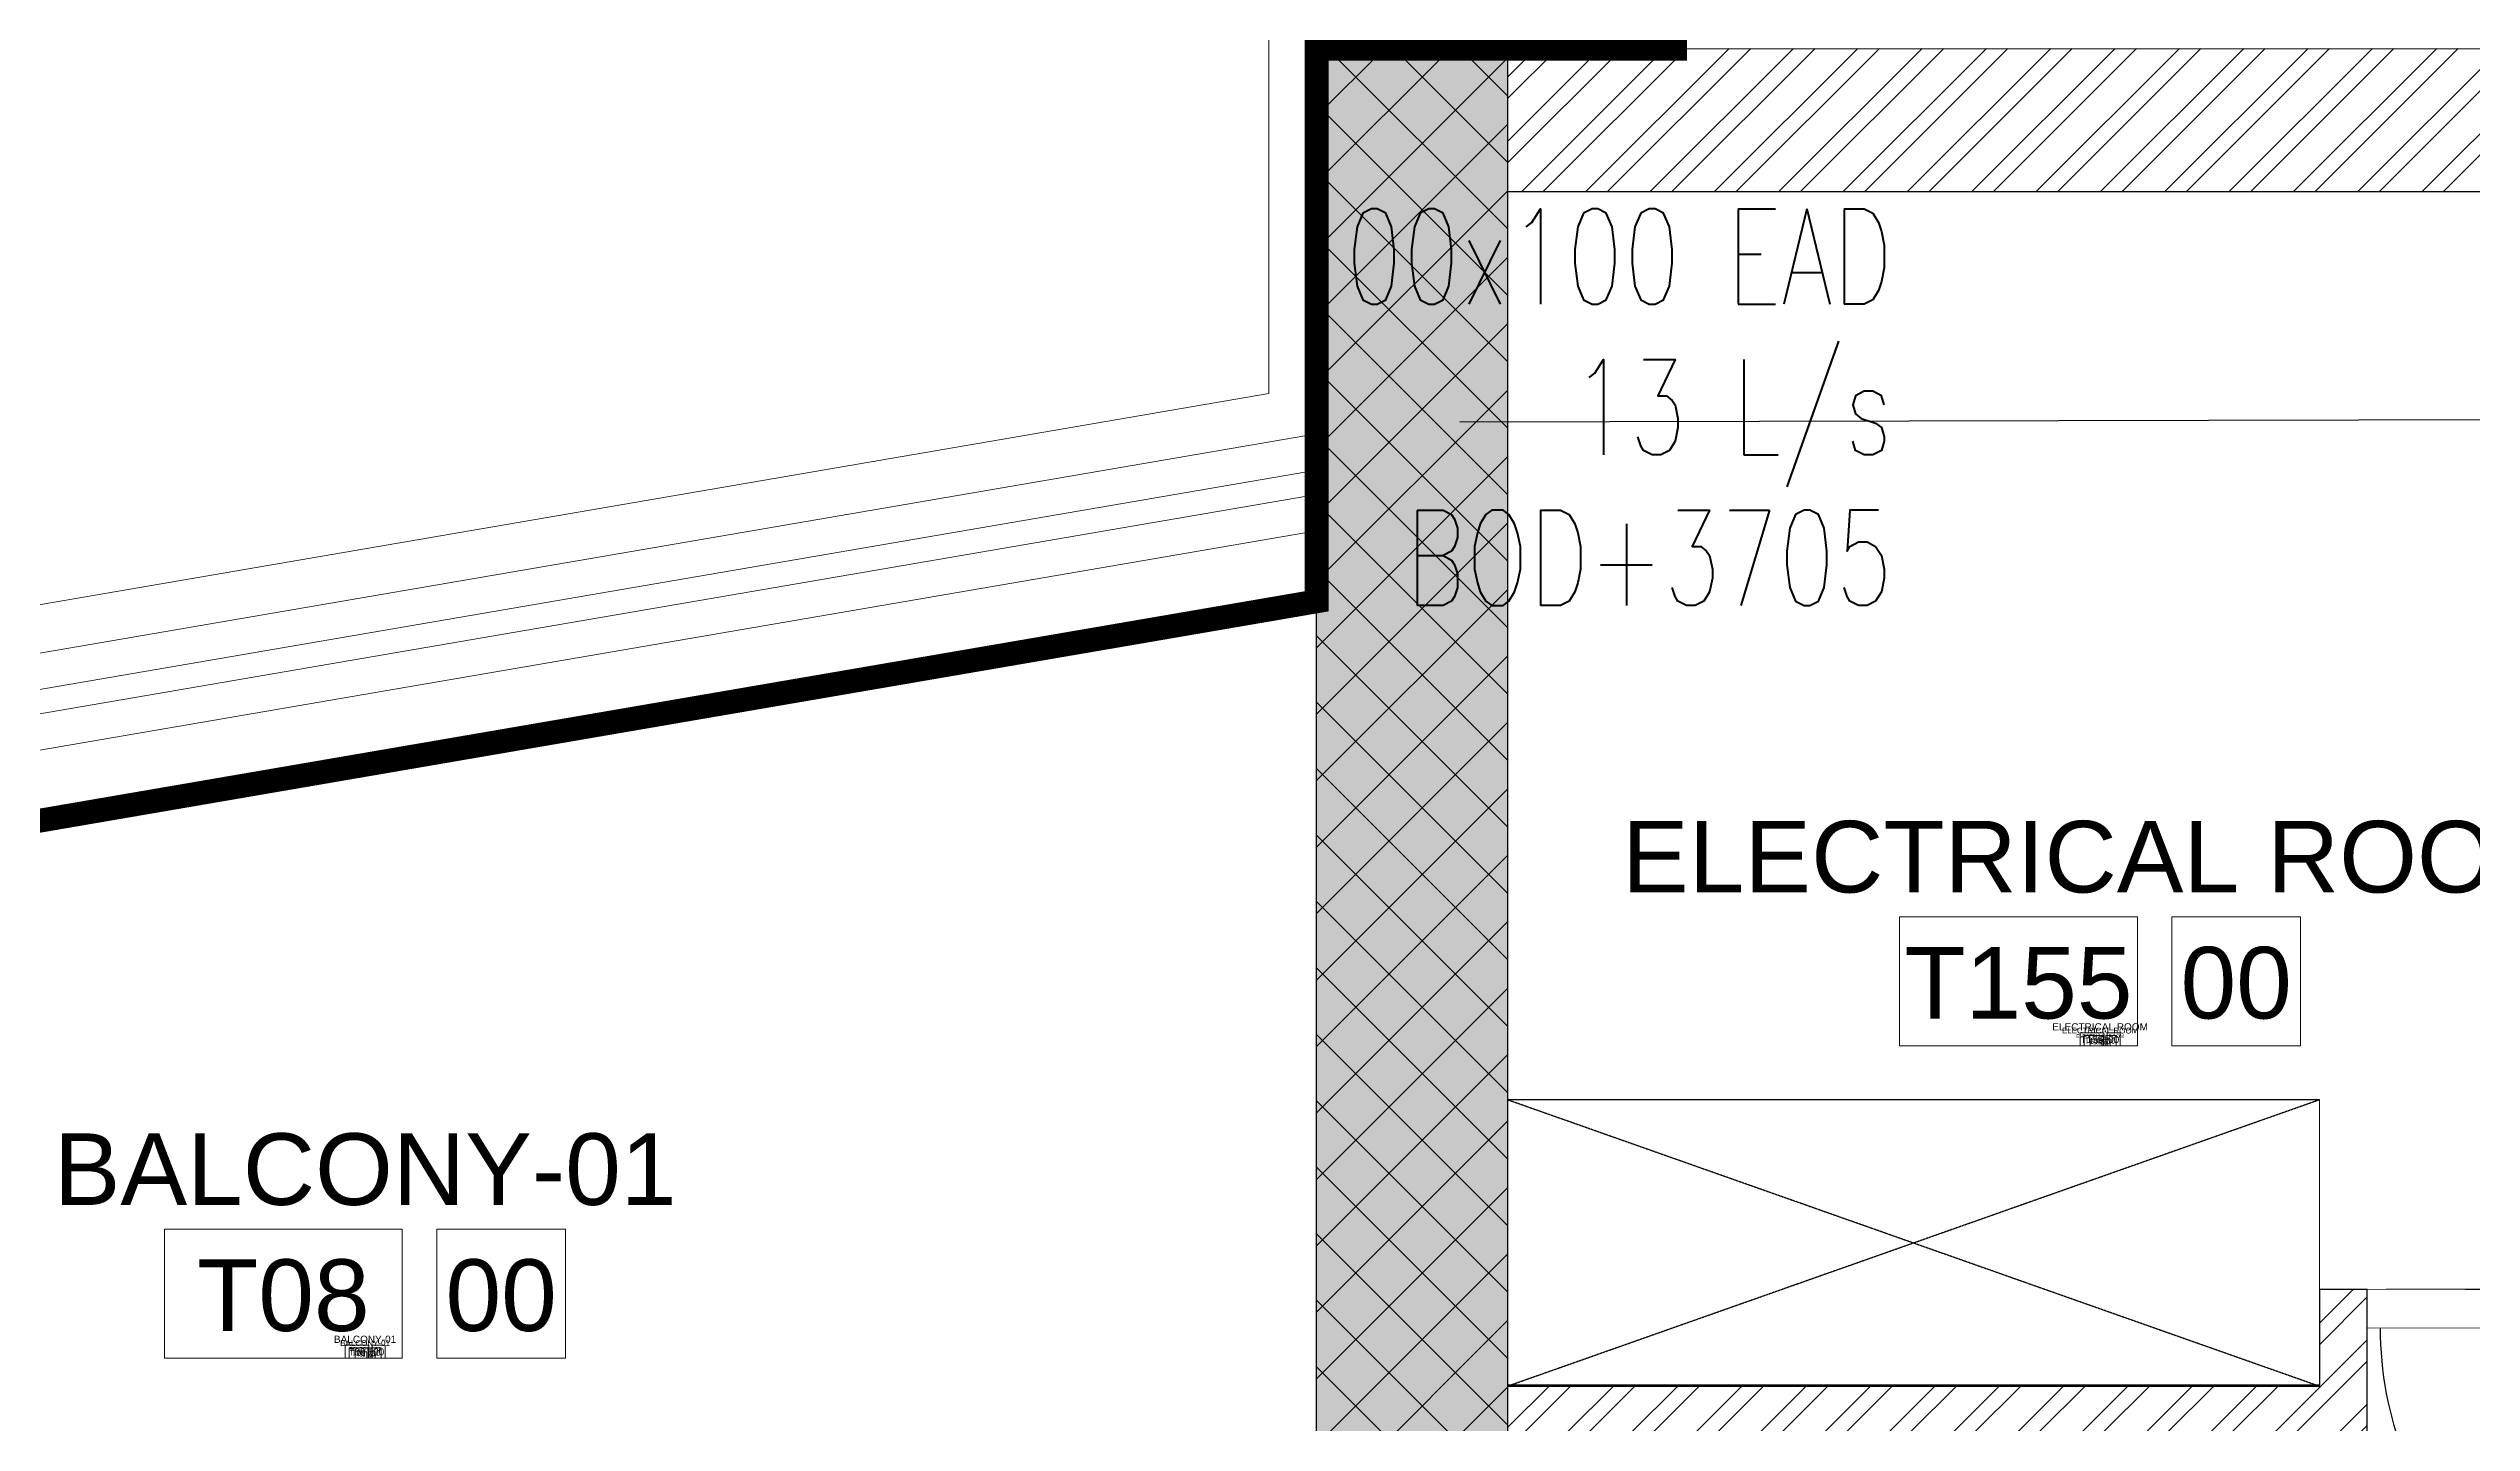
# Model space of a CAD drawing. Header units: millimetres. Extents: x -9226 to 166212, y -13 to 97274.
# Drawn here: x 24194 to 29269, y 31301 to 34180 of the extents above; entities that cross this region are included whole.
import ezdxf
from ezdxf.enums import TextEntityAlignment as Align

# ---------------------------------------------------------------- set-up
doc = ezdxf.new("R2010")
doc.units = ezdxf.units.MM
doc.set_wipeout_variables(frame=1)
doc.linetypes.add('23491-XR-AR-2ND FLOOR PLAN$0$HIDDEN', pattern=[9.525, 6.35, -3.175])
doc.linetypes.add('HIDDEN', pattern=[9.525, 6.35, -3.175])
doc.layers.get('0').update_dxf_attribs({"color": 8})
for name, color, linetype in [('0-AC TEXT', 7, 'Continuous'), ('05 - 2ND - 3RD COLUMNS LAYOUT$0$23491-A-XR-GROUND TO PODIUM 3-COL$0$COLUMN', 8, 'Continuous'), ('05 - 2ND - 3RD COLUMNS LAYOUT$0$23491-A-XR-GROUND TO PODIUM 3-COL$0$HATCH', 8, 'Continuous'), ('1.INS', 8, 'Continuous'), ('1.STR', 8, 'Continuous'), ('23491-GN-XR-PLOT LIMIT$0$RETAIL', 8, 'Continuous'), ('cloud', 15, 'Continuous')]:
    doc.layers.add(name, color=color, linetype=linetype)
for name, color, linetype, lineweight in [('1.XREF', 8, 'Continuous', 9), ('23491-A-XR-MAIN CORE service rooms$0$A-ANNO-DIMS', 8, 'Continuous', 5), ('23491-A-XR-MAIN CORE service rooms$0$A-WALL', 8, 'Continuous', 30), ('23491-A-XR-MAIN CORE service rooms$0$A-WALL-PATT', 8, 'Continuous', 5), ('23491-A-XR-MAIN CORE service rooms$0$Zone-6_30May22$0$TYP$0$2B+G+19+R Typical Floor$0$A-DOOR', 8, 'Continuous', 25), ('23491-XR-AR-2ND FLOOR PLAN$0$23491-XR-AR-TYP FLOOR 2ND TO 18TH$0$23491-XR-AR-TYP-FLOOR$0$A-FLOR-HRAL', 8, 'Continuous', 15), ('23491-XR-AR-2ND FLOOR PLAN$0$23491-XR-AR-TYP FLOOR 2ND TO 18TH$0$23491-XR-AR-TYP-FLOOR$0$A-FLOR-PN00', 8, 'Continuous', 5), ('23491-XR-AR-2ND FLOOR PLAN$0$23491-XR-AR-TYP FLOOR 2ND TO 18TH$0$23491-XR-AR-TYP-FLOOR$0$A-FLOR-PN01', 8, 'Continuous', 9), ('23491-XR-AR-2ND FLOOR PLAN$0$A-FLOR-IDEN', 8, 'Continuous', 9), ('23491-XR-AR-2ND FLOOR PLAN$0$A-FLOR-IDEN @ 10', 8, 'Continuous', 9), ('23491-XR-AR-2ND FLOOR PLAN$0$A-FLOR-IDEN @ 100', 8, 'Continuous', 9), ('23491-XR-AR-2ND FLOOR PLAN$0$A-FLOR-IDEN @ 5', 8, 'Continuous', 9), ('23491-XR-AR-2ND FLOOR PLAN$0$A-FLOR-IDEN @ 8', 8, 'Continuous', 9), ('23491-XR-AR-2ND FLOOR PLAN$0$A-FLOR-OVHD', 8, '23491-XR-AR-2ND FLOOR PLAN$0$HIDDEN', 15), ('23491-XR-AR-2ND FLOOR PLAN$0$A-WALL-CAVI', 8, 'Continuous', 15), ('A-ANNO-DIMS', 8, 'Continuous', 9), ('A-FLOR-OVHD', 15, 'HIDDEN', 15), ('A-WALL-CAVI', 15, 'Continuous', 15), ('MH BEAM', 15, 'Continuous', 0), ('MH DIM', 15, 'Continuous', 0), ('MH SLAB', 15, 'Continuous', 0)]:
    doc.layers.add(name, color=color, linetype=linetype, lineweight=lineweight)
doc.styles.add('23491-XR-AR-2ND FLOOR PLAN$0$SDC-TEXT_4_2', font='arial.ttf')
doc.styles.add('ROMANS100', font='romans.shx', dxfattribs={"width": 0.7, "height": 100})

# ---------------------------------------------------------------- blocks, each defined once
blk = doc.blocks.new('*U507')
at = {"color": 8, "linetype": 'ByBlock'}
for points in [[(1.3, 0), (-7, 0), (-7, 4.5), (1.3, 4.5)], [(2.5, 0), (7, 0), (7, 4.5), (2.5, 4.5)]]:
    blk.add_lwpolyline(points, close=True, dxfattribs=at)
at = {"color": 8, "linetype": 'ByBlock', "style": '23491-XR-AR-2ND FLOOR PLAN$0$SDC-TEXT_4_2'}
for tag, p in [('ROOM-NAME-2', (0, 9.95)), ('ROOM-NAME-1', (0, 6.6)), ('ROOM-NO.', (-2.85, 2.2)), ('ROOM-FINISH', (4.75, 2.2))]:
    blk.add_attdef(tag, text='', height=2.5, dxfattribs=at).set_placement(p, align=Align.MIDDLE_CENTER)
blk = doc.blocks.new('*U725')
at = {"layer": '23491-XR-AR-2ND FLOOR PLAN$0$A-FLOR-IDEN @ 10', "color": 8}
ref = blk.add_blockref('*U507', (24857.5, 31436.3), dxfattribs=dict(at, xscale=5.999999999999999, yscale=5.999999999999999, zscale=5.999999999999999))
ref.add_attrib('ROOM-NO.', 'T08', dxfattribs={"layer": '0', "color": 0, "linetype": 'ByBlock', "height": 15, "style": '23491-XR-AR-2ND FLOOR PLAN$0$SDC-TEXT_4_2'}).set_placement((24840.4, 31449.5), align=Align.MIDDLE_CENTER)
ref.add_attrib('ROOM-FINISH', '00', dxfattribs={"layer": '0', "color": 0, "linetype": 'ByBlock', "height": 15, "style": '23491-XR-AR-2ND FLOOR PLAN$0$SDC-TEXT_4_2'}).set_placement((24886, 31449.5), align=Align.MIDDLE_CENTER)
ref.add_attrib('ROOM-NAME-1', 'BALCONY-01', dxfattribs={"layer": '0', "color": 0, "linetype": 'ByBlock', "height": 15, "style": '23491-XR-AR-2ND FLOOR PLAN$0$SDC-TEXT_4_2'}).set_placement((24857.5, 31475.9), align=Align.MIDDLE_CENTER)
at = {"layer": '23491-XR-AR-2ND FLOOR PLAN$0$A-FLOR-IDEN @ 100', "color": 8}
ref = blk.add_blockref('*U507', (24857.5, 31436.3), dxfattribs=dict(at, xscale=60, yscale=60, zscale=60))
ref.add_attrib('ROOM-NO.', 'T08', dxfattribs={"layer": '0', "color": 0, "linetype": 'ByBlock', "height": 150, "style": '23491-XR-AR-2ND FLOOR PLAN$0$SDC-TEXT_4_2'}).set_placement((24686.5, 31568.3), align=Align.MIDDLE_CENTER)
ref.add_attrib('ROOM-FINISH', '00', dxfattribs={"layer": '0', "color": 0, "linetype": 'ByBlock', "height": 150, "style": '23491-XR-AR-2ND FLOOR PLAN$0$SDC-TEXT_4_2'}).set_placement((25142.5, 31568.3), align=Align.MIDDLE_CENTER)
ref.add_attrib('ROOM-NAME-1', 'BALCONY-01', dxfattribs={"layer": '0', "color": 0, "linetype": 'ByBlock', "height": 150, "style": '23491-XR-AR-2ND FLOOR PLAN$0$SDC-TEXT_4_2'}).set_placement((24857.5, 31832.3), align=Align.MIDDLE_CENTER)
at = {"layer": '23491-XR-AR-2ND FLOOR PLAN$0$A-FLOR-IDEN @ 5', "color": 8}
ref = blk.add_blockref('*U507', (24857.5, 31436.3), dxfattribs=dict(at, xscale=3, yscale=3, zscale=3))
ref.add_attrib('ROOM-NO.', 'T08', dxfattribs={"layer": '0', "color": 0, "linetype": 'ByBlock', "height": 7.5, "style": '23491-XR-AR-2ND FLOOR PLAN$0$SDC-TEXT_4_2'}).set_placement((24849, 31442.9), align=Align.MIDDLE_CENTER)
ref.add_attrib('ROOM-FINISH', '00', dxfattribs={"layer": '0', "color": 0, "linetype": 'ByBlock', "height": 7.5, "style": '23491-XR-AR-2ND FLOOR PLAN$0$SDC-TEXT_4_2'}).set_placement((24871.8, 31442.9), align=Align.MIDDLE_CENTER)
ref.add_attrib('ROOM-NAME-1', 'BALCONY-01', dxfattribs={"layer": '0', "color": 0, "linetype": 'ByBlock', "height": 7.5, "style": '23491-XR-AR-2ND FLOOR PLAN$0$SDC-TEXT_4_2'}).set_placement((24857.5, 31456.1), align=Align.MIDDLE_CENTER)
at = {"layer": '23491-XR-AR-2ND FLOOR PLAN$0$A-FLOR-IDEN @ 8', "color": 8}
ref = blk.add_blockref('*U507', (24857.5, 31436.3), dxfattribs=dict(at, xscale=4.8, yscale=4.8, zscale=4.8))
ref.add_attrib('ROOM-NO.', 'T08', dxfattribs={"layer": '0', "color": 0, "linetype": 'ByBlock', "height": 12, "style": '23491-XR-AR-2ND FLOOR PLAN$0$SDC-TEXT_4_2'}).set_placement((24843.8, 31446.8), align=Align.MIDDLE_CENTER)
ref.add_attrib('ROOM-FINISH', '00', dxfattribs={"layer": '0', "color": 0, "linetype": 'ByBlock', "height": 12, "style": '23491-XR-AR-2ND FLOOR PLAN$0$SDC-TEXT_4_2'}).set_placement((24880.3, 31446.8), align=Align.MIDDLE_CENTER)
ref.add_attrib('ROOM-NAME-1', 'BALCONY-01', dxfattribs={"layer": '0', "color": 0, "linetype": 'ByBlock', "height": 12, "style": '23491-XR-AR-2ND FLOOR PLAN$0$SDC-TEXT_4_2'}).set_placement((24857.5, 31467.9), align=Align.MIDDLE_CENTER)
blk = doc.blocks.new('*U225')
at = {"layer": '23491-A-XR-MAIN CORE service rooms$0$Zone-6_30May22$0$TYP$0$2B+G+19+R Typical Floor$0$A-DOOR', "color": 8}
for p, q in [((0.965, 0), (0.035, 0)), ((0.95, -0.1), (0.05, -0.1))]:
    blk.add_line(p, q, dxfattribs=at)
blk.add_lwpolyline([(0.9367, -0.0283), (0.2797, 0.6287), (0.308, 0.657), (0.965, 0)], close=True, dxfattribs=at)
for points in [[(0.035, 0), (0, 0), (0, -0.1), (0.05, -0.1), (0.05, -0.04), (0.035, -0.04), (0.035, 0)], [(0.965, 0), (1, 0), (1, -0.1), (0.95, -0.1), (0.95, -0.04), (0.965, -0.04), (0.965, 0)]]:
    blk.add_lwpolyline(points, dxfattribs=at)
blk.add_arc((0.965, 0), 0.93, 137.4651, 180, dxfattribs=at)
at = {"color": 8}
blk.add_wipeout([(1, -0.1), (0, -0.1), (0, 0), (1, 0)], dxfattribs=at)
blk = doc.blocks.new('23491-A-XR-MAIN CORE service rooms')
at = {"layer": '23491-A-XR-MAIN CORE service rooms$0$A-WALL-PATT'}
h = blk.add_hatch(dxfattribs=at)
h.set_pattern_fill('ANSI32', color=8, scale=10)
h.paths.add_polyline_path([(27250, 34180), (27250, 33880), (29850, 33880), (29850, 34180)])
h = blk.add_hatch(dxfattribs=at)
h.set_pattern_fill('ANSI32', color=8, scale=10)
h.paths.add_polyline_path([(27250, 31380), (28950, 31380), (28950, 31580), (29050, 31580), (29050, 31280), (27250, 31280)])
at = {"layer": '23491-A-XR-MAIN CORE service rooms$0$A-WALL', "color": 8}
blk.add_line((27250, 33880), (29850, 33880), dxfattribs=at)
blk.add_lwpolyline([(28950, 31580), (28950, 31380), (27250, 31380), (27250, 31280), (28605.4, 31280)], dxfattribs=at)
at = {"layer": '23491-A-XR-MAIN CORE service rooms$0$Zone-6_30May22$0$TYP$0$2B+G+19+R Typical Floor$0$A-DOOR', "color": 8, "xscale": -799.9999998137359, "yscale": 799.9999998137359, "zscale": 799.9999998137359, "rotation": 180}
blk.add_blockref('*U225', (29050, 31500), dxfattribs=at)
at = {"layer": '23491-A-XR-MAIN CORE service rooms$0$A-ANNO-DIMS', "color": 8}
blk.add_lwpolyline([(29672.9, 31580), (29256.3, 31580)], dxfattribs=at)
at = {"layer": '23491-A-XR-MAIN CORE service rooms$0$A-WALL', "color": 8}
for p, q in [((29050, 31580), (28950, 31580)), ((29672.9, 31580), (29256.3, 31580))]:
    blk.add_line(p, q, dxfattribs=at)
blk.add_lwpolyline([(28680.4, 31280), (29050, 31280), (29050, 31580)], dxfattribs=at)
blk = doc.blocks.new('*U806')
at = {"layer": '23491-XR-AR-2ND FLOOR PLAN$0$A-FLOR-IDEN @ 10', "color": 8}
ref = blk.add_blockref('*U507', (28490.8, 32090.8), dxfattribs=dict(at, xscale=5.999999999999999, yscale=5.999999999999999, zscale=5.999999999999999))
ref.add_attrib('ROOM-NO.', 'T155', dxfattribs={"layer": '0', "color": 0, "linetype": 'ByBlock', "height": 15, "style": '23491-XR-AR-2ND FLOOR PLAN$0$SDC-TEXT_4_2'}).set_placement((28473.7, 32104), align=Align.MIDDLE_CENTER)
ref.add_attrib('ROOM-FINISH', '00', dxfattribs={"layer": '0', "color": 0, "linetype": 'ByBlock', "height": 15, "style": '23491-XR-AR-2ND FLOOR PLAN$0$SDC-TEXT_4_2'}).set_placement((28519.3, 32104), align=Align.MIDDLE_CENTER)
ref.add_attrib('ROOM-NAME-1', 'ELECTRICAL ROOM', dxfattribs={"layer": '0', "color": 0, "linetype": 'ByBlock', "height": 15, "style": '23491-XR-AR-2ND FLOOR PLAN$0$SDC-TEXT_4_2'}).set_placement((28490.8, 32130.4), align=Align.MIDDLE_CENTER)
at = {"layer": '23491-XR-AR-2ND FLOOR PLAN$0$A-FLOR-IDEN @ 100', "color": 8}
ref = blk.add_blockref('*U507', (28490.8, 32090.8), dxfattribs=dict(at, xscale=60, yscale=60, zscale=60))
ref.add_attrib('ROOM-NO.', 'T155', dxfattribs={"layer": '0', "color": 0, "linetype": 'ByBlock', "height": 150, "style": '23491-XR-AR-2ND FLOOR PLAN$0$SDC-TEXT_4_2'}).set_placement((28319.8, 32222.8), align=Align.MIDDLE_CENTER)
ref.add_attrib('ROOM-FINISH', '00', dxfattribs={"layer": '0', "color": 0, "linetype": 'ByBlock', "height": 150, "style": '23491-XR-AR-2ND FLOOR PLAN$0$SDC-TEXT_4_2'}).set_placement((28775.8, 32222.8), align=Align.MIDDLE_CENTER)
ref.add_attrib('ROOM-NAME-1', 'ELECTRICAL ROOM', dxfattribs={"layer": '0', "color": 0, "linetype": 'ByBlock', "height": 150, "style": '23491-XR-AR-2ND FLOOR PLAN$0$SDC-TEXT_4_2'}).set_placement((28490.8, 32486.8), align=Align.MIDDLE_CENTER)
at = {"layer": '23491-XR-AR-2ND FLOOR PLAN$0$A-FLOR-IDEN @ 5', "color": 8}
ref = blk.add_blockref('*U507', (28490.8, 32090.8), dxfattribs=dict(at, xscale=3, yscale=3, zscale=3))
ref.add_attrib('ROOM-NO.', 'T155', dxfattribs={"layer": '0', "color": 0, "linetype": 'ByBlock', "height": 7.5, "style": '23491-XR-AR-2ND FLOOR PLAN$0$SDC-TEXT_4_2'}).set_placement((28482.3, 32097.4), align=Align.MIDDLE_CENTER)
ref.add_attrib('ROOM-FINISH', '00', dxfattribs={"layer": '0', "color": 0, "linetype": 'ByBlock', "height": 7.5, "style": '23491-XR-AR-2ND FLOOR PLAN$0$SDC-TEXT_4_2'}).set_placement((28505.1, 32097.4), align=Align.MIDDLE_CENTER)
ref.add_attrib('ROOM-NAME-1', 'ELECTRICAL ROOM', dxfattribs={"layer": '0', "color": 0, "linetype": 'ByBlock', "height": 7.5, "style": '23491-XR-AR-2ND FLOOR PLAN$0$SDC-TEXT_4_2'}).set_placement((28490.8, 32110.6), align=Align.MIDDLE_CENTER)
at = {"layer": '23491-XR-AR-2ND FLOOR PLAN$0$A-FLOR-IDEN @ 8', "color": 8}
ref = blk.add_blockref('*U507', (28490.8, 32090.8), dxfattribs=dict(at, xscale=4.8, yscale=4.8, zscale=4.8))
ref.add_attrib('ROOM-NO.', 'T155', dxfattribs={"layer": '0', "color": 0, "linetype": 'ByBlock', "height": 12, "style": '23491-XR-AR-2ND FLOOR PLAN$0$SDC-TEXT_4_2'}).set_placement((28477.2, 32101.3), align=Align.MIDDLE_CENTER)
ref.add_attrib('ROOM-FINISH', '00', dxfattribs={"layer": '0', "color": 0, "linetype": 'ByBlock', "height": 12, "style": '23491-XR-AR-2ND FLOOR PLAN$0$SDC-TEXT_4_2'}).set_placement((28513.6, 32101.3), align=Align.MIDDLE_CENTER)
ref.add_attrib('ROOM-NAME-1', 'ELECTRICAL ROOM', dxfattribs={"layer": '0', "color": 0, "linetype": 'ByBlock', "height": 12, "style": '23491-XR-AR-2ND FLOOR PLAN$0$SDC-TEXT_4_2'}).set_placement((28490.8, 32122.5), align=Align.MIDDLE_CENTER)
blk = doc.blocks.new('23491-GN-XR-PLOT LIMIT')
at = {"layer": '23491-GN-XR-PLOT LIMIT$0$RETAIL', "color": 8}
blk.add_lwpolyline([(48271.7, 23525.6), (50500, 25555.4), (50500, 80172.6), (48692.6, 81480), (5000, 81480), (5000, 71480), (40000, 71480), (40000, 32256.2, 0.000401), (5000, 26236.7), (5000, 16088.4, -0.000496)], format="xyb", close=True, dxfattribs=at)
blk = doc.blocks.new('23491-XR-AR-2ND FLOOR PLAN')
at = {"layer": '23491-XR-AR-2ND FLOOR PLAN$0$23491-XR-AR-TYP FLOOR 2ND TO 18TH$0$23491-XR-AR-TYP-FLOOR$0$A-FLOR-HRAL', "color": 8}
for points in [[(26849.9, 33296.5), (11940.5, 30734.5, 0.414213), (11022.3, 29435.2), (11174.8, 28548)], [(26849.9, 33245.7), (11949, 30685.2, 0.414213), (11071.6, 29443.7), (11224, 28556.5)]]:
    blk.add_lwpolyline(points, format="xyb", dxfattribs=at)
at = {"layer": '23491-XR-AR-2ND FLOOR PLAN$0$23491-XR-AR-TYP FLOOR 2ND TO 18TH$0$23491-XR-AR-TYP-FLOOR$0$A-FLOR-PN00', "color": 8}
for p, q in [((26750, 34280), (26750, 33456.8)), ((26750, 33456.8), (11910.9, 30906.9))]:
    blk.add_line(p, q, dxfattribs=at)
at = {"layer": '23491-XR-AR-2ND FLOOR PLAN$0$23491-XR-AR-TYP FLOOR 2ND TO 18TH$0$23491-XR-AR-TYP-FLOOR$0$A-FLOR-PN01', "color": 8}
for points in [[(26849.9, 33372.6), (11927.8, 30808.4, 0.414213), (10948.4, 29422.5), (11117.1, 28538.1)], [(26849.9, 33169.6), (11961.7, 30611.3, 0.414213), (11145.5, 29456.4), (11298, 28569.2)]]:
    blk.add_lwpolyline(points, format="xyb", dxfattribs=at)
at = {"layer": '23491-XR-AR-2ND FLOOR PLAN$0$A-FLOR-IDEN'}
blk.add_blockref('*U725', (0, 0), dxfattribs=at)
at = {"layer": '23491-XR-AR-2ND FLOOR PLAN$0$A-WALL-CAVI', "color": 8}
blk.add_blockref('23491-A-XR-MAIN CORE service rooms', (0, 0), dxfattribs=at)
at = {"layer": '23491-XR-AR-2ND FLOOR PLAN$0$A-FLOR-OVHD', "color": 8, "ltscale": 0.1}
for points in [[(27250, 31377.9), (28950, 31977.9)], [(27250, 31977.9), (28950, 31377.9)]]:
    blk.add_lwpolyline(points, dxfattribs=at)
at = {"layer": '23491-XR-AR-2ND FLOOR PLAN$0$A-WALL-CAVI', "color": 8}
blk.add_lwpolyline([(27250, 31977.9), (27250, 31377.9), (28950, 31377.9), (28950, 31977.9)], close=True, dxfattribs=at)
at = {"layer": '23491-XR-AR-2ND FLOOR PLAN$0$A-FLOR-IDEN'}
blk.add_blockref('*U806', (0, 0), dxfattribs=at)
at = {"layer": '23491-XR-AR-2ND FLOOR PLAN$0$A-WALL-CAVI', "color": 8}
blk.add_blockref('23491-GN-XR-PLOT LIMIT', (0, 0), dxfattribs=at)
blk = doc.blocks.new('05 - 2ND - 3RD COLUMNS LAYOUT')
at = {"layer": '05 - 2ND - 3RD COLUMNS LAYOUT$0$23491-A-XR-GROUND TO PODIUM 3-COL$0$HATCH'}
h = blk.add_hatch(color=256, dxfattribs=at)
h.dxf.hatch_style = 1
h.paths.add_polyline_path([(30249.9, 33879.8), (37449.9, 33879.8), (37449.9, 31479.8), (37849.9, 31479.8), (37849.9, 34179.8), (29849.9, 34179.8), (29849.9, 31479.8), (30249.9, 31479.8)])
h.paths.add_polyline_path([(37449.9, 26079.8), (37449.9, 28479.8), (37849.9, 28479.8), (37849.9, 25779.8), (37449.9, 25779.8), (32549.9, 25779.8), (32549.9, 28479.8), (32849.9, 28479.8), (32849.9, 26079.8)])
h.paths.add_polyline_path([(26849.9, 34179.8), (27249.9, 34179.8), (27249.9, 30729.8), (26849.9, 30729.8)])
h.paths.add_polyline_path([(37849.9, 65579.7), (30399.9, 65579.7), (30399.9, 69079.7), (37849.9, 69079.7), (37849.9, 68679.7), (30799.9, 68679.7), (30799.9, 65979.7), (37849.9, 65979.7)])
h.paths.add_polyline_path([(34941.6, 24514.7), (35009.4, 24120.5), (37883.8, 24614.4), (37816.1, 25008.7)])
h.paths.add_polyline_path([(34220.9, 23985), (34153.2, 24379.2), (31393.6, 23905.1), (30462.2, 29325.6), (27209.9, 28766.7), (28209.1, 22952), (28504.7, 23002.8), (27556.3, 28521.9), (30217.3, 28979.1), (31098, 23854.2), (31165.7, 23460)])
at = {"layer": '05 - 2ND - 3RD COLUMNS LAYOUT$0$23491-A-XR-GROUND TO PODIUM 3-COL$0$COLUMN', "elevation": 0}
blk.add_lwpolyline([(26849.9, 34179.8), (27249.9, 34179.8), (27249.9, 30729.8), (26849.9, 30729.8)], close=True, dxfattribs=at)
blk = doc.blocks.new('XREF')
at = {"layer": 'A-ANNO-DIMS', "color": 8}
blk.add_blockref('23491-XR-AR-2ND FLOOR PLAN', (0, 0), dxfattribs=at)
at = {"layer": 'A-ANNO-DIMS'}
blk.add_blockref('05 - 2ND - 3RD COLUMNS LAYOUT', (0, 0), dxfattribs=at)
blk = doc.blocks.new('I LOVE U05 - 2ND - 3RD COLUMNS LAYOUT$0$1-3 WALLS')
at = {"layer": '05 - 2ND - 3RD COLUMNS LAYOUT$0$23491-A-XR-GROUND TO PODIUM 3-COL$0$HATCH'}
h = blk.add_hatch(dxfattribs=at)
h.set_pattern_fill('ANSI37', color=15, scale=31)
h.set_pattern_definition([(45, (-33338.86, -7777.25), (-69.596985, 69.596985), []), (135, (-33338.86, -7777.25), (-69.596985, -69.596985), [])])
h.paths.add_polyline_path([(31856, 34973.4), (39056, 34973.4), (39056, 32573.4), (39456, 32573.4), (39456, 35273.4), (31456, 35273.4), (31456, 32573.4), (31856, 32573.4)])
h.paths.add_polyline_path([(39056, 27173.4), (39056, 29573.4), (39456, 29573.4), (39456, 26873.4), (39056, 26873.4), (34156, 26873.4), (34156, 29573.4), (34456, 29573.4), (34456, 27173.4)])
h.paths.add_polyline_path([(28456, 35273.4), (28856, 35273.4), (28856, 31823.4), (28456, 31823.4)])
h.paths.add_polyline_path([(39456, 66673.4), (32006, 66673.4), (32006, 70173.4), (39456, 70173.4), (39456, 69773.4), (32406, 69773.4), (32406, 67073.4), (39456, 67073.4)])
h.paths.add_polyline_path([(36547.7, 25608.4), (36615.4, 25214.2), (39489.9, 25708.1), (39422.1, 26102.3)])
h.paths.add_polyline_path([(35827, 25078.7), (35759.3, 25472.9), (32999.7, 24998.7), (32068.3, 30419.3), (28815.9, 29860.4), (29815.2, 24045.6), (30110.8, 24096.4), (29162.4, 29615.5), (31823.4, 30072.8), (32704, 24947.9), (32771.8, 24553.7)])
at = {"layer": '05 - 2ND - 3RD COLUMNS LAYOUT$0$23491-A-XR-GROUND TO PODIUM 3-COL$0$COLUMN', "color": 15, "elevation": 0}
blk.add_lwpolyline([(28456, 35273.4), (28856, 35273.4), (28856, 31823.4), (28456, 31823.4)], close=True, dxfattribs=at)
blk = doc.blocks.new('I LOVE U05 - 2ND - 3RD COLUMNS LAYOUT')
at = {"color": 15}
blk.add_blockref('I LOVE U05 - 2ND - 3RD COLUMNS LAYOUT$0$1-3 WALLS', (0, 0), dxfattribs=at)
blk = doc.blocks.new('I LOVE UA$C815f66f9')
at = {"layer": 'A-FLOR-OVHD', "ltscale": 0.1}
for p, q in [((27250, 31377.9), (28950, 31977.9)), ((28950, 31377.9), (27250, 31977.9))]:
    blk.add_line(p, q, dxfattribs=at)
at = {"layer": 'A-WALL-CAVI'}
blk.add_lwpolyline([(27250, 31977.9), (27250, 31377.9), (28950, 31377.9), (28950, 31977.9)], close=True, dxfattribs=at)
blk = doc.blocks.new('I LOVE USTR')
at = {"layer": 'MH BEAM', "ltscale": 5}
for p, q in [((27250, 34180), (29850, 34180)), ((27250, 33880), (29850, 33880))]:
    blk.add_line(p, q, dxfattribs=at)
at = {"layer": 'MH SLAB', "const_width": 50}
blk.add_lwpolyline([(43216.4, 17719.1), (44047.4, 12883.2, -0.093317), (43355.2, 12622.3), (12015.4, 7239.6, -0.414199), (10629.5, 8219), (9935.6, 12256.9), (11019.7, 12443.2), (9740.9, 19884.8), (10254.3, 19973), (10238.2, 20067), (12308.6, 20422.8), (10825.9, 29051.1, -0.414214), (11805.3, 30437), (26850, 33022.3), (26850, 34179.9), (27600.4, 34180), (27600.4, 79563.2, -0.414214), (29600.4, 81563.2), (37750, 81563.2), (47799.9, 81563.2, -0.414214), (49799.9, 79563.2), (49799.9, 18850.6), (43216.4, 17719.1)], format="xyb", dxfattribs=at)
at = {"layer": 'MH DIM', "color": 15}
blk.add_blockref('I LOVE U05 - 2ND - 3RD COLUMNS LAYOUT', (-1606, -1093.4, 0), dxfattribs=at)
at = {"layer": 'MH DIM', "color": 7}
blk.add_blockref('I LOVE UA$C815f66f9', (0, 0), dxfattribs=at)
blk = doc.blocks.new('A$C32d94600')
at = {"layer": 'cloud', "color": 15}
blk.add_blockref('I LOVE USTR', (-5100, -86375.9, 0), dxfattribs=at)

msp = doc.modelspace()

# ---------------------------------------------------------------- block references
at = {"layer": '1.STR'}
msp.add_blockref('A$C32d94600', (5100, 86375.3), dxfattribs=at)

# ---------------------------------------------------------------- next in the draw order: block references
at = {"layer": '1.XREF'}
msp.add_blockref('XREF', (0, 0), dxfattribs=at)

# ---------------------------------------------------------------- next in the draw order: linework, layer by layer
at = {"layer": '1.INS', "color": 7}
msp.add_lwpolyline([(41886.9, 34405.2), (41889.2, 33430.1), (27150, 33397.2)], dxfattribs=at)

# ---------------------------------------------------------------- next in the draw order: texts
at = {"layer": '0-AC TEXT', "insert": (28056.8, 33844.1, 0), "char_height": 200, "width": 2328.667, "attachment_point": 3, "line_spacing_factor": 0.946776, "style": 'ROMANS100'}
msp.add_mtext('100x100 EAD\\P13 L/s\\PBOD+3705', dxfattribs=at)

doc.saveas('drawing.dxf')
